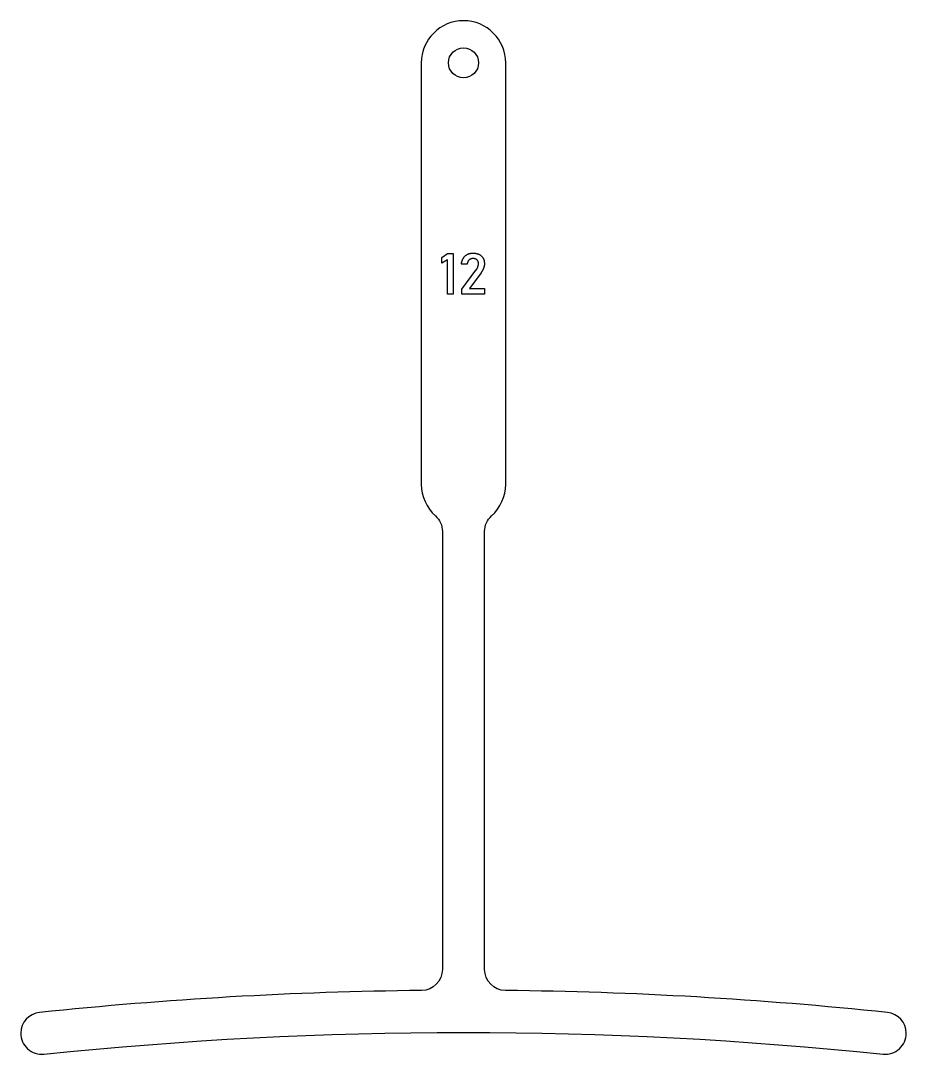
# Model space of a CAD drawing. Header units: inches. Extents: x -1.31 to 1.31, y 11.94 to 15.
import ezdxf

# ---------------------------------------------------------------- set-up
doc = ezdxf.new("R2010")
doc.units = ezdxf.units.IN
doc.header["$MEASUREMENT"] = 0

msp = doc.modelspace()

# ---------------------------------------------------------------- linework, layer by layer
for p, q in [((0.0444, 14.2794), (0.0444, 14.2795)), ((0.062, 14.2794), (0.062, 14.2793))]:
    msp.add_line(p, q)
msp.add_lwpolyline([(1.3125, 11.9976, 0.380674), (1.2565, 12.059, 0.02364), (0.1244, 12.1244, -0.411182), (0.0625, 12.1869), (0.0625, 13.4852, -0.213422), (0.0833, 13.5318, 0.213422), (0.125, 13.625), (0.125, 14.875, 1), (-0.125, 14.875), (-0.125, 13.625, 0.213422), (-0.0833, 13.5318, -0.213422), (-0.0625, 13.4852), (-0.0625, 12.1869, -0.411182), (-0.1244, 12.1244, 0.02364), (-1.2565, 12.059, 0.380674), (-1.3125, 11.9976, 0.444957), (-1.2435, 11.9354, -0.051953), (1.2435, 11.9354, 0.444957)], format="xyb", close=True)
msp.add_lwpolyline([(-0.0305, 14.3093), (-0.0305, 14.1893), (-0.0473, 14.1893), (-0.0473, 14.291), (-0.0644, 14.2805), (-0.0644, 14.2979), (-0.0473, 14.3093)], close=True)
for points in [[(0.0109, 14.2781), (0.0109, 14.278), (-0.0065, 14.278), (-0.0065, 14.2781)], [(0.052, 14.2526), (0.0173, 14.2054), (0.0627, 14.2054), (0.0627, 14.1893), (-0.005, 14.1893), (-0.005, 14.204), (0.0368, 14.2598)]]:
    msp.add_lwpolyline(points)
msp.add_circle((0, 14.875), 0.0445)
for points in [[(-0.0065, 14.2781), (-0.0043, 14.2936), (0.0138, 14.3107), (0.0282, 14.3107)], [(0.0283, 14.2946), (0.0211, 14.2946), (0.0118, 14.286), (0.0109, 14.2781)], [(0.0282, 14.3107), (0.0443, 14.3107), (0.062, 14.2943), (0.062, 14.2794)], [(0.0444, 14.2795), (0.0444, 14.2867), (0.036, 14.2946), (0.0283, 14.2946)], [(0.0368, 14.2598), (0.0405, 14.2646), (0.0444, 14.2748), (0.0444, 14.2794)], [(0.062, 14.2793), (0.062, 14.2729), (0.0567, 14.259), (0.052, 14.2526)]]:
    msp.add_open_spline(points, degree=2)

doc.saveas('drawing.dxf')
